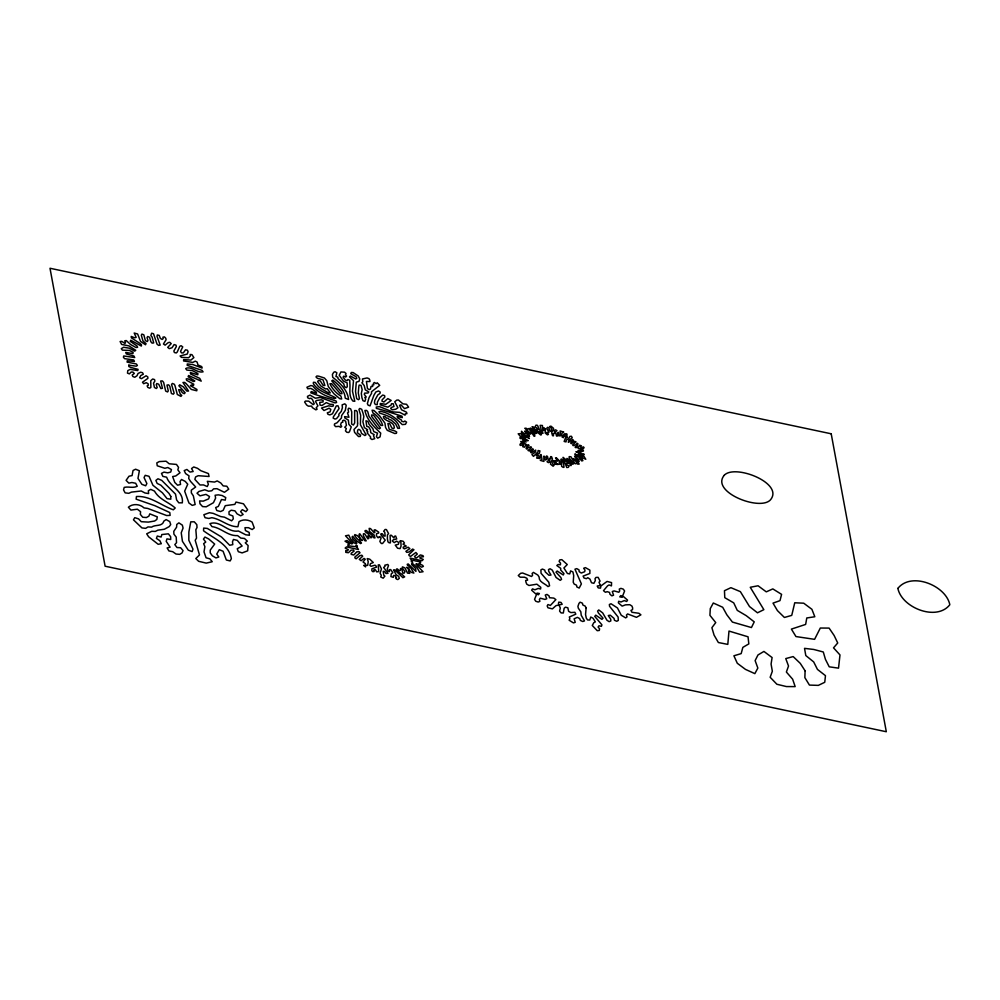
<?xml version="1.0" encoding="UTF-8"?>
<svg xmlns="http://www.w3.org/2000/svg" width="1000" height="1000" viewBox="0 0 1000 1000"><rect width="100%" height="100%" fill="white"/><g stroke="black" fill="none" stroke-linecap="round" stroke-linejoin="round"><path stroke-width="1.5" d="M170.8 496.45L170.8 499.188L167.075 498.65L162.438 492.837L152.938 485.275L149.025 476.312L145.213 475.325L144.05 477.575L146.875 483.55L145.675 485.788L141.875 484.325L137.975 478.375L139.375 470.75L135.588 469.212L133.05 470.475L132.075 475.562L129 476.225L126.1 480.35L128.812 483.137L131.912 482.512L135.7 483.275L137.225 486.275C132.9 488.475 128.562 486.275 124.2 487.388L123.55 489.888L125.138 492.875L128.825 493.312L131.438 492.113L141.237 490.988L144.887 492.95L148.625 493.575L148.35 490.737L150.738 489.35L154.475 491.087C159.162 499.525 168.675 502.1 175.212 508L173.312 509.787C160.888 505.4 150.262 495.662 136.45 496.512L136.137 499.162L154.863 505.688L169.825 512.562L170.113 515.388L166.7 515.55L147.738 508.438L144.025 507.9C139.9 503.888 132.725 503.4 128.387 507.225L130.9 510.075L137.363 509.212L140.6 511.7L140.325 514.35L142.725 517.238L146.363 517.55L148.837 516.225L149.787 513.862L157.287 516.85L156.85 519.45L154.65 521.013L148.363 522.1L141.25 521.7L138.588 518.888L134.762 517.663L133.475 519.837L141.938 527.913L145.638 528.35L147.988 526.925L151.588 527.125C155.338 524.3 162.262 526.95 163.875 521.112L166.112 519.587L169.737 521.587L170.712 524.55L169.225 526.6L164.312 529.263L157.85 530.175L155.312 531.425L151.75 531.3L146.688 533.8L148.613 536.788L158.188 544.3L161.325 543.713L159.838 540.712L156.412 538.425L157.3 536.025L161.112 537.05L161.8 534.562L168.375 533.812L170.65 536.737L170.712 539.5L166.962 538.875L166.188 541.325L170.125 547.175L167.125 547.925L168.888 550.913L172.675 551.688L176.038 554.038L179.688 554.362L182.037 552.938L183.05 550.6L180.6 547.725L177 547.537L174.825 544.6L176.537 542.675L176.2 537.087L173.925 534.163L173.762 531.375L176.6 527.163L176.75 524.462L178.888 522.863L182.338 525.138L183.075 528.062L181.225 532.812L182.45 541.35L188.325 550.188L192.138 551.575L192.987 549.163L188.825 540.25L188.863 532.025L190.775 521.838L194.275 521.812L196.812 524.663L197.037 527.475L195.85 529.725L196.513 538.125L195.2 540.288L199.5 554.913L195.812 558.562L198.637 561.3L206.238 563.112L212.25 561.725L209.887 558.825L206.075 557.8L204.013 551.862L204.875 546.675L203.637 543.688L205.738 542.05L203.463 539.125L204.938 537.062L208.637 538.913L214.662 544.075L210.225 550.125L210.238 552.875L212.375 555.812L215.95 557.913L218.812 557L216.75 554.05L219.3 549.675L223.088 551.263L226.337 560.013L230.15 560.925L231.35 558.688C229.137 544.375 213.825 538.5 203.538 530.788L203.675 528.088L207.325 528.425L221.462 536.95L229.688 545.262L232.8 544.637L232.488 541.8L233.45 539.45L237.25 540.35L242.113 546.038L237.237 548.725L238.312 551.7L242.138 552.9L247.65 550.825L248.125 545.55L245.275 542.825L247.362 541.175L244.475 538.462L240.812 538.088L237.587 535.6C227.825 536.263 221.275 527.788 211.962 526.613L209.875 523.663C220.263 519.862 227.812 532.987 238.4 531L245.725 534.8L249.425 535.25L249.163 532.425L245.463 530.562L244.963 527.688L248.475 527.688L252.175 529.538L254.275 527.9L252.087 522.05C248.312 519.575 242.838 519.075 239.013 521.688L237.913 526.712C228.312 526.912 221.062 519.175 211.838 517.688L208.825 518.45L205.05 517.7L203.85 514.725L209.438 512.712L213.2 513.387L220.725 516.575L224.462 517.163L231.637 520.812L233.3 518.862L232.887 516L229.088 514.525L228.975 511.75L231.225 510.225L234.975 510.863L237.037 513.825L240.675 515.812L243.137 514.475L240.637 511.613L242.3 509.663L245.925 511.662L247.6 509.725L243.475 503.8L235.975 502.075L234.887 504.363L225.25 505.675L223.2 510.325L220.6 511.538L216.788 510.538L215.65 507.55L218.312 506.425L221.5 499.513L225.25 500.138L225.725 497.562L222.125 495.513L218.363 494.85L215.1 495.238L215.613 498.125L213.438 502.713L206.2 506.812L202.587 506.575L199.963 503.762L199.625 500.913L203.225 501.138L208.6 498.9L209.513 496.525L205.975 494.387L199.988 495.85L197 493.2L198.962 491.45L204.8 489.775L208.6 491.225L211.812 490.75L213.575 488.862L216.988 488.688L224.412 492.312L228.738 489.188L226.812 486.213L223.175 485.9L220.812 483L217.225 480.925L214.562 482.062L207.312 481.312L208.363 484.288L207.237 486.55L203.475 484.913L200.012 484.988L194.838 479.35L195.625 476.912L198.225 475.7L209.062 476.488L208.425 473.575L200.9 470.737L197.562 468.338L193.75 466.95L191.588 468.525L193.162 471.525L189.975 472.05L186.887 469.462L184.213 470.588L185.6 473.575L189.025 475.863L188.713 478.5L190.613 481.475L195.662 487L191.325 490.15L191.337 492.887L193.35 495.863L195.162 504.538L192.25 505.387L188.925 502.987L184.662 491.15L187.738 484.212L185.2 481.362L181.513 479.487L180.025 481.55L180.562 484.438L177.587 485.225L174.8 482.463L172.625 476.562L175.763 475.962L180 472.8L177.85 469.85L178.562 467.388L176.475 464.425L169.175 463.787L166.075 461.213L159.275 461.575L156.812 462.912L157.238 465.775L164.838 468.288L167.825 467.525L171.438 469.562L170.738 472.038L167.763 472.837L164 472.125L161.488 473.4L162.862 476.4L166.637 477.188C170.012 487.05 183.962 491 182.312 502.837L178.812 502.837L176.6 499.9L175.525 494.137L161.725 480.363L157.95 478.775L155.875 480.438L157.15 483.425L160.863 485.213L169.037 493.45L170.8 496.45M128.837 365.163L128.837 366.525L130.7 367.425L138.088 369.35L137.738 370.588L130.275 369.387L127.788 370.575L127.487 373.125L129.375 373.9L131.15 372.05L132.9 372.05L134.325 373.413L132.225 375.025L132.863 376.512L134.762 377.275L137 375.763L138.062 373.462L140.65 372.238L142.55 372.75L143.312 374.25L140.8 375.513L139.625 377.713L141.45 378.7L146.075 375.775L147.8 376.912L147.925 378.325L142.5 382.225L143.625 383.688L146.275 382.7L148.075 383.75L148.338 385.188L147.137 385.887L147.775 387.375L149.662 388.175L150.863 387.475L150.762 380.712L152.688 378.988L154.6 379.613L154.887 381.062L153.537 383.137L154.425 387.463L156.225 388.5L157.2 387.625L156.25 384.675L156.8 383.537L158.713 384.237L160.888 388.6L162.463 388.3L160.688 381.012L162.387 380.913L163.612 382.35L165.7 391.1L167.587 391.95L168.275 390.887L166.975 385.075L168.575 384.825L169.812 386.25L171.4 393.512L173.312 394.188L174.15 393.212L171.537 384.4L172.438 383.462L174.325 384.263L175.025 385.763L177.312 394.487L180.938 396.388L181.775 395.425L180.287 394.1L178.663 389.675L180.463 389.775L182.4 392.75L184.25 393.7L185.15 392.762L178.875 385.75L179.762 384.812L183.238 386.788L186.863 391.112L188.562 391.037L182.95 382.438L184.7 382.438L186.25 383.713L191.25 389.4L196.762 390.788L196.938 389.475L190.413 385.662L191.588 384.938L193.487 385.487L193.762 384.225L186.588 380.312L186.25 378.862L188.012 378.862L193.55 381.55L194.838 380.95L188.137 376.725L188.575 375.525L201.213 381.138L199.737 378.363L190.575 373.988L190.375 372.55L197.8 374.8L197.85 373.45L192.338 370.637L186.838 370.075L185.688 368.612L186.95 367.987C192.95 366.95 197.475 373.288 203.1 371.85L202.025 370.375L187.188 365.3L187.3 363.963L192.8 364.538L202.087 368.062L201.725 366.6L197.963 364.975L197.125 362.088L195.287 361.138L192.8 362.425L183.6 360.95L183.65 359.588L190.85 360.087L193.875 357.6L191.975 354.65L190.15 354.487L190.425 355.925L188.625 357.75L181.462 357.362L180.075 355.988L187.237 354.075L188.113 351.688L187.387 350.188L185.5 349.812L183.312 352.925L181.55 352.887L180.525 351.413L182.75 346.9L181.1 345.688L179.812 346.3L177.213 352.075L176.262 352.975L174.363 352.5L173.85 351.012L176.337 346.6L176.038 345.15L174.125 344.575L172.025 347.75L169.275 348.638L167.712 347.362L171.213 343.625L169.725 342.3L168.2 342.65L165.138 345.15L163.45 343.988L166.088 339.725L165.775 338.275L164.438 336.875L162.887 337.188L163.175 338.638L162.125 339.45L160.35 338.375L159.213 335.412L157.312 334.963L156.988 336.225L160.175 345.087L158.6 345.387L157.012 344.113L153.525 333.75L151.625 333.212L150.875 335.625L152.113 337.062L153.7 342.925L152.075 343.137L150.838 341.7L149.6 337.3L147.713 336.512L147.025 337.587L147.975 340.538L147.225 341.562L145.387 340.613L143.825 334.812L141.925 334.087L141.3 335.188L142.988 340.988L146.037 343.6L145.525 344.762L140.538 341.413L137.637 334L134.2 333.038L136.163 337.388L134.675 337.788L131.2 336.438L131.387 337.863L140 343.425L141.5 344.738L141.363 346.062L130.812 340.238L130.238 341.362L136.875 345.825L137.625 347.325L135.963 347.5L130.538 344.475L126.213 340.525L124.688 340.875L125.562 342.362L124.963 343.488L121.762 341.35L120.1 341.512L121.625 344.425L129.062 345.95L135.738 350.288L134.713 351.125L129.25 348.188L123.675 347.25L121.3 348.675L122.387 350.138L129.45 350.438L133.1 352.325L132.925 353.638L125.7 352.425L126.325 353.913L133.963 356.037L134.713 357.537L123.75 355.975L123.387 357.2L124.588 358.65L133.725 359.95L134.45 361.438L127.238 360.788L127.112 362.113L136.325 363.963L137.4 365.438L136.263 366.188L128.837 365.163M357.6 423.113L357.488 425.825L353.963 429.525L354.588 432.388L358.537 436.55L360.238 436.45L360.588 435.225L357.388 432.725L357.7 430.087L358.812 429.325L360.55 430.45L361.488 433.4L364.913 435.538L366.05 434.775L360.375 424.688L360.65 415.225L358.913 409.375L359.837 408.462L361.712 409.312L363.2 413.75L363.85 416.65L362.887 421.775L364.375 427.612L367.625 429.738L366.475 430.475L367.85 431.863L367.238 432.962L370.662 437.038L370.325 438.288L371.938 439.525L374.712 438.688L373.45 435.712L374.188 434.675L370.763 432.675L370.425 429.837L368.675 426.863L366.775 426.425L365.95 420.788L367.863 421.413L369.137 424.4L372.875 428.663L373.775 431.6L377.537 433.137L376.425 436.725L377.688 438.15L380.075 436.9L380.712 433.1C373.85 426.887 366.725 419.65 364.913 410.45L366.662 410.438L367.837 411.887L368.938 416.2L377.6 427.825L379.412 428.825L380.438 427.987L371.637 416.362L371.613 414.975L373.45 415.175L374.738 416.6L380.9 425.387L382.688 425.438C381.275 420.513 377.4 415.6 373 413L372.075 410.2L373.938 410.475L379.562 415.8L384.925 423.125L385.562 427.413L387.262 430.337L394.775 433.525L396.4 433.3L396.688 432.038L394.913 430.975L389.188 429.288L387.887 423.5L389.738 423.725L391.9 428.125L393.812 428.612L394.338 427.463C393.738 421.413 386.625 421.975 383.688 417.95L383.413 416.512L385.25 416.7L386.4 418.15L388.162 418.162L389.237 419.625L391.125 420.012L395.65 423.925L397.825 428.35L399.562 428.312C398.113 419.175 387.5 415.487 379.812 413.188L378.925 411.688L380.45 411.35C389.2 412.825 396.312 418.413 402.225 424.6L405.462 424.325L406.587 422.125L404.837 421.025L403.75 421.825L401.85 421.325L401.2 419.825L397.638 417.85L397.113 416.362L402.325 417.638L401.987 416.188C393.75 413.663 385.1 410.513 376.362 408.4L376.275 407.013L379.575 406.662L392.688 411.887L399.775 412.375L405.087 415.163L405.262 413.85L406.912 413.675L406.525 412.212L401.525 409.775L399.562 405.312L400.962 404.812L404.513 408.625L408.6 407.163L406.538 404.275L402.912 403.862L398.45 400.012L396.75 400.112L394.738 401.812L397.938 407.775L395.688 409.25L392.512 409.775L390.737 408.688L391.25 407.525L393.988 406.512L393.225 403.738L391.488 403.762L391.15 405.012L387.837 407.175L380.288 404.85L380.275 403.475L385.812 404.325L391.2 400.45L387.8 398.587L383.875 402.025L382 401.175L382.113 399.837L384.85 397.075L384.613 395.637L382.7 395.037L379.812 397.688L377.413 402.05L377.2 404.725L375.35 404.475L374.425 402.987L374.8 400.375L377.837 394.913L380 393.387L380.238 392.1L378.537 390.95L375.85 391.987L373.913 395.25L370.05 405.875L368.15 405.188L367.35 403.688L369.1 397.512L371.625 393.237L371.438 391.812L379.7 385.35L377.25 382.812L376.163 383.612L374.425 382.5L373.387 383.338L373.9 384.812L372.262 385.025L372.713 386.5L370.975 386.525L370.475 389.05L369.175 389.65L367.45 388.525L366.425 381.463L369.95 381.525L369.825 380.112L368.975 378.625L367.062 377.95L362.475 378.95L362.825 381.8L361.912 382.725L364.175 385.513L365.312 389.837L368.787 391.962L368.05 393L364.65 393.15L364.3 394.387L366.275 397.05L364.8 397.438L365.675 398.938L364.875 401.375L362.962 400.712L361.925 397.738L361.312 393.45L362.163 389.65L361.037 385.337L359.175 385.1L358.85 386.35L358.3 393.013L359.438 398.8L358.462 399.675L356.662 398.65L355.525 391.5L356.287 382.188L359.025 381.312L359.75 378.888L358.212 375.962L353.1 372.562L351.3 372.488L350.75 373.625L356.062 376.712L356.825 378.212L355.788 379.038L350.412 376L349.487 376.912L353.525 380.637L352.475 391.188L354.812 401.275L352.987 401.125C348.212 396.062 350.538 388.9 349.85 382.95L349.75 380.275L347.85 379.525L347.238 380.637L345.325 380.05L343.062 377.15L343.787 376.112L345.65 377.025L346.575 376.1L345.475 374.637L346.037 373.5L344.538 372.175L340.925 371.95L339.225 375.262L343.438 381.075L347.137 382.863L347.262 386.838L346.25 387.675L344.513 386.55L343.663 383.625L338 378.587L337.863 377.175L335.95 376.5L336.85 372.775L335.062 371.725L333.725 372.287L332.413 374.45L332.713 377.287C339.913 382.95 347.575 389.913 348.575 399.513L345.225 398.175C344.988 390.525 338.338 384.637 332.875 380.087L331.775 380.875L341.625 392.225L341.987 393.688L340.188 393.575L331.613 383.625L329.925 383.75C332.175 388.738 336.225 393.263 340.913 396.087L341.7 398.975L339.85 398.75L333.888 393.738L328.3 386.525L326.763 380.688L324.375 377.987L318.712 376.175L316.875 375.975L315.988 376.912L317.362 378.3L323 379.75L324.9 385.538L323.025 385.25L320.25 380.825L318.4 380.575L317.613 381.587L320.8 385.925L325.613 388.963L327.2 388.675L330.312 392.9L328.6 392.975L321.825 389.05L318.5 386.675L315.212 382.413L313.412 382.3L313.337 383.65C318.412 391.875 328.7 393.625 335.9 397.987L334.588 398.575C326.45 396.712 318 392.625 312.75 385.975L310.85 385.525L306.913 387.25L307.675 388.75L310.775 388.425L312.613 389.375L315.95 391.688L316.613 393.188L311.212 391.562L310.812 392.788C318.812 396.125 327.475 397.975 336.138 401.037L336.587 402.512L335.1 402.912L320.163 397.463L315.363 398.212L310 395.087L307.488 396.362L307.65 397.775L309.525 398.65L310.938 398.175L312.45 399.5L314.225 403.85L313.113 404.6L308.725 401.15L305.45 401.05L304.625 402.025L306.637 404.988L308.337 406.15L311.65 406.112L312.35 407.6L315.812 409.85L317.1 409.25L316.225 407.75L317.913 405.863L315.5 401.375L316.475 400.5L321.3 399.787L323.175 400.662L323.013 401.987L319.738 402.375L320.05 405.1L321.95 405.5L326.337 402.612L329.837 404.237L333.2 404.45L333.425 405.887L332.025 406.388L328.6 405.825L321.538 408.025L324 410.525L329.1 408.225L330.8 409.387L330.087 411.85L327.3 412.8L327.938 414.3L329.85 414.9L332.463 413.762L336.3 405.9L337.975 405.775L339.1 408.537L333.4 416.812L333.175 418.1L335.025 419.038L336.512 418.638L338.963 415.7L338.812 414.275L341.3 411.375L342.413 407.688L342.137 404.862L344.812 403.837L346.213 405.213L345.325 410.325L341.662 415.475L341.413 418.038L337.088 422.75L334.55 423.9L334.35 425.2L335.6 426.637L338.938 426.35L340.788 427.287L341.675 426.35L340.562 424.888L341.362 422.537L342.863 422.163L342.612 420.712L343.9 420.112L345.625 421.25L346.45 425.438L344.75 427.25L346.325 428.525L345.475 430.85L346.8 432.262L348.663 432.512L349.538 431.575L351.25 426.912L348.85 424.338L348.363 420.087L344.925 418.062L344.575 416.613L348.963 417.262L347.512 412.925L348.575 412.113L348.038 409.225L348.762 408.188L350.675 408.9L351.725 411.863L351.613 423.988L353.4 425.05L354.675 422.912L354.637 410.562L356.425 410.625L357.337 412.125L357.6 423.113M724.175 475.363C710.375 491.987 759.788 511.425 770.4 499.913C784.525 483.325 734.925 463.713 724.25 475.262M545.487 429.137L545.163 433L547.425 434.85L548.438 434.363L546.663 432.475L548.925 432.45L546.763 428.225L547.7 427.312L548.587 427.837L549.513 429.162L548.825 430.225L550.9 431.475L551.55 428.363L549.538 426.587L550.925 426.112L553.562 428.35L551.688 432.837L552.55 435.675L553.488 435.825L553.188 433.775L554.575 433.488L554.163 430.213L555.638 429.862L557.013 430.662L555.45 431.8L556.55 436.075L557.875 435.913L557.5 433.075L558.45 432.362L559.175 435.85L560.625 435.788L560.087 430.925L563.737 432.088L562 432.975L561.85 434.975A14.175 8.662 29.2 0 1 562.163 437.125L563.625 437.663L563.3 435.513L564.188 433.85L566.75 433.837L567.125 435.087L565.312 434.975L564.738 436.087L565.913 437.088L566.788 436.175L567.575 437.312L565.25 438.6L564.15 441.463L566.025 441.912L566.35 439.988L568.763 438.625L569.875 436.375L571.438 436.287L572.238 437.788L568.625 440.55L568.35 442.325L572.7 439.6L573.45 440.262L570.662 442.962L571.275 443.688L574.412 441.337L575.988 441.8L572.675 444.9L573.162 445.637L575.975 444.738L577.137 443.25L577.987 443.825L577.3 445.6L575.037 447.062L575.812 447.713L578.65 446.825L579.637 445.225L581.4 445.8L580.438 446.575L581.413 447.812L583.275 446.875L584.05 447.512L583.237 449.038L578.025 448.188L583.488 450.887L582.225 451.463L577.987 450.475L580.625 451.7L580.975 452.837L575.913 451.712L580.487 453.738L583.837 453.875L584.25 454.625L582.825 455.1L578.212 454.225L581.263 456.087L583.9 456.238L585.788 459.288L574.837 453.938L577.175 456.475L581.862 458.537L582.888 460.65L581.737 460.925L579.562 458.413L578.725 459.675L574.562 456.075L576.7 459.513L579.288 461.2L578.025 461.488L573.275 458.587L574.35 460.025A6.175 3.775 29.2 0 0 576.763 461.863L578.575 462.688L579.125 464.175L577.4 464.038L576.362 462.75L575.688 463.787L574.738 463.462L571.013 456.812L569.2 456.613L569.175 457.975L573.612 463.762L572.675 464.25L570.775 461.287L566.938 458.4L571.15 463.913L570.925 465.662L568.737 462.1L563.075 457.337L563.362 458.713L568.263 463.3L566.3 463.525L566.9 465L569.212 465.775L568.288 467.375L566.75 467.512L564.412 461.425L561.275 458.988L560.775 459.975L563.2 461.662L563.575 463.113L564 467.25L563.212 467.388L561.587 466.35L561.85 461.763L560.913 461.362L560.9 463.387L560.188 464.425L559.237 464.075L559.412 460.825L556.25 457.713L555.5 457.912L557.725 461.138L555.288 460.637L556.613 463.575L558.212 464.475L554.95 464.237L554.2 460.975L553.263 460.55L552.625 463.638L554.062 465.337L553.088 466.213L550.462 464.113L552.413 458.9L551.562 456.712L550.638 456.613L550.662 458.575L549.712 458.275L549.8 462.163L548.362 462.625L547.025 461.7L548.562 460.55L547.438 456.325L546.487 455.962L546.325 457.225A7.25 4.438 29.2 0 1 546.55 459.338L545.6 460.062L544.987 459.35L544.775 456.575L543.85 456.125L543.9 461.438L540.325 460.387L542.013 459.4L541.125 454.6L540.337 454.738L540.75 456.9L539.875 458.575L536.638 457.925L538.763 457.537L539.312 456.388L538.188 455.363L537.263 456.25L536.362 455.725L536.75 454.513L539.362 453.338L539.925 450.887L538.088 450.513L538.025 451.863L533.488 456.375L531.925 454.588L535.588 451.925L535.688 450.1L531.312 452.863L530.6 452.188L533.387 449.462L532.75 448.75L529.538 451.037L527.962 450.45L531.487 447.512L530.938 446.775L528.138 447.625L526.962 449.125L526.087 448.562L526.75 446.788L529.075 445.387L528.312 444.738L525.45 445.613L524.475 447.2L522.712 446.7L523.538 445.062L522.612 444.613L520.737 445.5L519.888 444.925L520.65 443.275L526.013 444.2L520.737 441.488L526.213 441.975L522.75 440.188L523.088 439.65L528.175 440.675L523.575 438.713L520.3 438.55L519.825 437.812L521.2 437.312L525.812 438.15L521.7 435.925L520.138 436.213L518.2 433.8L520.288 433.638L529.338 438.537L526.9 436.012L521.512 433.212L521.512 431.275L524.562 434.062L525.35 432.738L529.55 436.35L527.913 433.562L524.712 431.138L526.987 431.438L529.987 434.075L530.788 433.95L530.462 433.212L524.812 428.275L526.475 428.338L527.5 429.55L528.3 428.562L529.225 429.038L534.113 436.3L534.862 436.1L534.55 434.663L530.163 428.1L531.712 428.812L534 432.5L535.612 433.6L536.763 433.125L533.975 430.4L532.1 426.7L533.675 427.05L535.513 430.675L540.688 434.988L541.413 434.762L539.75 432.575L535.913 429.425L538.45 429.25L535.075 426.788L536.025 425.138L537.463 425.325L540.275 431.337L542.325 433.4L543.088 433.225L541.487 431.062L540.138 425.35L542.413 425.487L542.9 430.688L544.188 430.487L543.875 427.688L545.487 429.137M374.025 570.575L374.012 571.562L372.825 571.675L371.812 570.7L371.95 568.787L376.538 567.15L376.175 566.1L375.062 565.175L371.05 566.3L369.888 565.413L370.425 563.688L373.3 562.525L369.775 559.2L367.238 558.562L368.225 561.725L367.688 565.375L363.65 565.413L365.55 566.888L365.412 563.688L363.025 561.987L365.238 559.237L364.038 558.4L361.138 560.712L359.275 559.375L362.688 556.225L361.775 555.2L359.675 555.788L356.125 558.812L354.913 557.975L354.925 557L360.012 552.788L359.2 551.75L356.825 551.812L353.762 555.025L351.2 554.325L351.15 553.337L354.1 551.05L353.312 550L351.075 550.163L348.413 552.712L345.788 552.375L345.763 550.475L347.125 550.95L348.438 549.712L345.138 548.075L346.538 546.912L358.475 549.538L355.95 545.388L357.325 545.925L357.15 546.862L347.938 545.75L347.912 544.763L349.613 544.062L345.025 541.2L347.013 540.5L351.763 543.925L352.65 543.45L345.487 535.812L348.787 535.163L350.588 538.888L354.1 542.85L356.525 543.875L356.763 542.975L352.85 539.113L352.062 536.987L352.663 536.3L356.975 541.112L360.613 543.575L361.45 543.062L360.8 542L356.75 538.275L354.475 535.438L354.85 534.612L357.325 535.638L362.438 540.45L360.012 539.65L359.062 534.35L359.762 533.725L364.85 540.725L366.163 540.862L363.375 535.7L363.45 533.763L364.75 533.862L367.863 538.837L368.825 538.425L367.413 536.312L368.338 535.862L371.337 536.65L371.637 537.7L370.363 537.625L368.512 534.2L365.112 531.675L365.075 530.675L366.138 530.4L372.388 535.588L373.65 537.688L375 537.938L374.038 534.963L369.513 531.4L369.175 528.375L370.513 528.587L374.225 532.762L374.963 532.175L374.113 530.087L375.112 529.75L378.7 532.112L378.663 533.075L376.55 533.663L376.375 535.562L377.8 537.675L378.988 537.575L379.125 536.638L380.487 537L381.087 538.075L379.837 541.487L381.362 543.538L382.587 543.475L385.225 540.188L380.763 534.538L381.125 533.7L382.438 533.825L383.837 535.95L385.15 536.112L384.762 532.25L383.663 531.325L385.112 529.438L386.425 529.575L388.562 533.55L387.413 534.963L387.388 538.787L387.962 541.875L389.1 542.775L390.4 542.888L390.1 535.3L391.337 535.262L393.888 537.925L394.55 536.25L395.65 536.013L396.725 538.962L393.512 539.7L392.225 540.975L394.263 542.625L396.512 541.163L398.875 542.525L398.438 544.288L395.238 545.112L397.6 548.225L400.112 548.625L401.062 546.087L400.9 542.263L399.8 541.325L400.45 540.675L403.162 541.263L404.45 543.038L403.013 544.163L406.238 546.062L403.25 547.087L403.2 548.062L404.412 548.888L408.137 547.212L409.85 548.587L405.9 551.312L406.725 552.35L408.988 552.025L412.638 549.075L413.963 549.75L408.738 554.788L409.338 555.862L410.7 556.337L415.863 552.475L417.312 554.05L414.5 556.512L415.363 557.55L416.712 557.837L420.35 554.925L423 555.662L423.462 556.725L420.062 557.137L419.9 558.062L423.275 559.438L422 560.75L410.1 558.062L412.713 562.212L411.325 561.75L411.388 560.763A3.912 2.4 29.2 0 1 415.35 560.938L420.562 561.838L420.525 562.812L418.875 563.538L422.562 565.312L423.4 566.35L422.525 566.838L421.512 567.163L416.8 563.713L415.85 564.113L423.062 571.725L419.65 572.238L417 567.513L412.987 563.85L411.65 563.625L411.675 564.612L415.65 568.5L415.925 571.4L408.188 563.962L407.212 564.35L407.612 565.413A7 4.275 29.2 0 1 410.875 568.138L413.862 573.075L411.188 572.3L406.675 567.288L408.963 568.237L408.488 571.213L409.762 573.35L407.488 573.138L404.938 567.875L402.438 566.888L402.1 567.737L404.963 571.675L404.075 573.2L402.75 573L401.863 569.138L400.525 568.525L400.412 570.363L399.275 570.538L397.025 568.787L396.35 569.425L400.225 573.3A5.587 3.413 29.2 0 1 403.537 575.938L404.675 576.85L402.925 577.7L394.888 570.037L393.575 569.875L396.225 574.85L398.688 576.35L399.288 578.4L397.8 579.587L396.45 579.062L395.613 578.025L396.538 577.587L394.812 575.525L393.525 575.462L393.325 577.35L390.925 576.575L391.287 573.787L392.85 572.675L390.675 569.55L389.5 569.688L389.487 571.575L388.125 571.05L387.238 568.925L388.512 565.525L387.775 564.462L384.8 565.237L385.05 566.275L383.638 567.5L388.062 573.3L385.975 573.513L384.538 571.462L383.225 571.325L383.8 575.188L384.9 576.112L383.175 578.188L380.737 576.975L381.275 575.25L380.05 573.237L381.463 568.95L379.462 564.875L378.225 564.9L378.725 571.6L376.662 571.862L375.4 569.775L374.087 569.612L374.025 570.575M586.125 607.95L585.538 614.5L586.287 618.112L587.587 619.963L589.8 620.013L590.75 617.038L593.05 618.212L595.337 621.9L593.775 622.712L592.288 625.487L597.238 630.7L599.288 630.45L599.612 628.85L598.1 627.05L599.025 625.763L601.4 626.35L601.938 624.85L594.763 616.4L595.75 615.15L601.912 619.362L603.025 618.188L598.375 612.95L597.6 611.087L598.763 609.95L602.663 612.888L606.962 620.262L609.138 621.663L610.8 620.962L610.737 619.225L608.263 615.538L610.25 615.2L614.087 618.438L614.4 620.237L616.75 621.287L618.288 620.45L618.125 617.087L609.562 606.263L609.375 604.5L611.013 603.75L617.463 607.95L621.25 615.237L625.675 617.9L627.025 616.9L626.45 615.062L627.625 613.938L636.45 617.325L640.913 614.837L638.913 613.275L631.95 612.3L630.95 610.425L632.537 609.637L632.65 607.962L631.975 606.1L629.812 604.7L625.525 604.85L622.137 606.112L618.362 602.888L618.663 601.275L621.05 601.987L624.3 600.575L626.688 601.462L627.537 600.125L623.787 596.85L620.75 595.638L619.738 596.875L622.087 597.275L624.612 591L623.288 589.15L620.9 588.362L619.263 589.1L619.712 590.925L618.85 592.25L614.075 590.913L612.312 591.525L613.562 595.188L611.862 595.862L609.95 594.237L609.575 592.425L607.188 591.675L605.425 592.288L603.5 590.662L607.587 585.825L609.075 584.95L611.45 585.9L611.562 582.6L607.05 581.438L601.7 585.388L597.212 586.025L598.2 587.9L600.5 588.138L600.812 586.538L599.025 582.275L600.075 581.062L598.125 577.362L595.962 577.425L595.025 578.713L595.337 580.513L593.888 583.312L591.5 582.75L589.95 579.087L587.762 577.712L586.388 578.688L584 577.987L583.1 576.112L589.85 573.475L589.9 570.138L585.388 567.612L583.663 568.263L585 570.1L584.7 571.712L581.287 573.038L579.138 571.625L579.025 569.875L576.75 568.625L574.963 569.188L581.388 583.9L579.2 588.05L576.862 586.975L576.525 585.175L574.188 584.087L573.225 582.212L573.7 575.612L572.938 571.975L570.6 570.887L569.75 573.913L567.4 573.475L563.9 567.975L567.263 564.55L561.825 559.65L559.775 559.875L559.113 561.325L560.513 563.15L560.425 564.837L558.1 564.5L556.812 565.55L560.7 568.312L560.7 570.037L563.962 573.55L563.3 575L557.137 571.013L556 572.175L560.85 577.487L561.562 579.35L560.2 580.325L556.062 577.463L552.275 570.125L550.087 568.75L548.525 569.55L548.737 571.325L550.988 575.05L548.925 575.262L545.25 571.925L544.75 570.087L542.4 569.05L540.9 569.913L541.05 573.275L548.787 582.2L549.575 585.788L547.987 586.575C544.925 583.387 538.875 582.275 539.062 576.925L537.837 575.062L533.425 572.4L532.137 573.45L532.6 575.275L531.525 576.475L522.612 573L520.625 573.325L518.275 575.538L520.15 577.188L524.538 577.212L526.888 578.288L527.625 580.15L525.638 580.475L526 582.275L526.75 584.15L528.975 585.475L536.862 584.188L540.812 587.35L540.588 589L538.212 588.425L534.888 589.812L532.513 588.875L531.638 590.2L535.337 593.525L538.375 594.763L539.4 593.525L537.062 593.112L534.55 599.4L535.788 601.263L538.175 602.038L539.875 601.362L539.388 599.525L540.25 598.2L545.013 599.425L546.737 598.775L545.262 595.075L546.975 594.4L549.05 595.9L549.5 597.725L553.825 598.1L555.875 599.612L550.363 605.45L547.987 604.55L547.188 605.913L547.95 607.788L552.388 608.875L555.975 605.65L562.175 604.275L561.025 602.413L558.725 602.163L558.45 603.775L560.3 608.025L559.587 611.112L561.087 612.913L563.325 613L564.163 608.212L565.462 607.175L567.837 607.8L568.6 611.3L570.85 612.575L574.875 612.288L575.812 614.163L569.35 616.987L569.862 618.825L569.125 620.225L573.45 622.9L575.237 622.312L574.125 618.775L577.413 617.362L579.7 618.575L580.4 620.438L582.75 621.512L584.5 620.913L581.237 615.325L580.837 611.838L578.312 608.175L577.925 606.35L578.987 603.375L580.075 602.188L582.438 603.175L582.825 604.987L585.163 606.075L586.125 607.95M805.1 670.825L804.862 677.625L809.438 685.088L818.337 685.375L824.75 682.288L825.475 675.662L817.463 669.412L813.675 661.912L805.8 655.55L804.525 648.35L813.75 649.463L823.288 651.975L825.438 659.338L829.225 666.825L838.525 668.15L839.987 654.925L833.525 647.85L837.725 642.987L834.137 635.5L829.1 628.088L820.312 628.038L814.587 639.338L795.962 636.562L791.388 629.1L805.65 624.425L806.787 617.962L814.812 616.75L811.9 609.3L803.713 603.2L794.75 602.775L791.75 615.375L784.412 617.475L777.425 610.6L773.012 603.125L780 600.638L781.587 594.362L772.812 588.9L766.287 591.862L758.075 585.775L750.25 587.275L763.85 609.663L757.487 612.812L749.5 606.538L740.375 591.65L730.913 587.675L724.463 590.712L724.775 597.675L733.725 602.875L737.275 610.363L746.188 615.638L754.237 621.862L751.438 627.55L732.4 622.075L726.812 614.75L722.688 607.263L713.3 603.013L710.288 608.587L709.925 615.337L715.738 622.6L711.888 627.688L714.05 635.05L718.363 642.525L727.8 644.388L728.988 631.062L748.037 636.8L748.825 643.888L742.85 647.375L741.175 653.612L733.9 655.788L737.3 663.275L745.475 669.388L754.85 673.637L757.85 668.05L755.125 660.612L757.975 654.963L763.925 651.438L772.1 657.55L771.075 664.062L772.337 671.263L770.163 677.262L776.875 684.25L786.388 686.562L795.175 686.612L792.625 679.188L786.375 672.038L788.525 666.025L785.763 658.587L793.175 656.575L800.288 663.388L805.1 670.825M897.887 588.387C901.663 607.575 936.475 621.7 949.825 604.738C946.038 585.538 911.237 571.425 897.887 588.387M831.2 433.787L50 268.263L105.113 566.213L886.312 731.737L831.2 433.787"/></g></svg>
